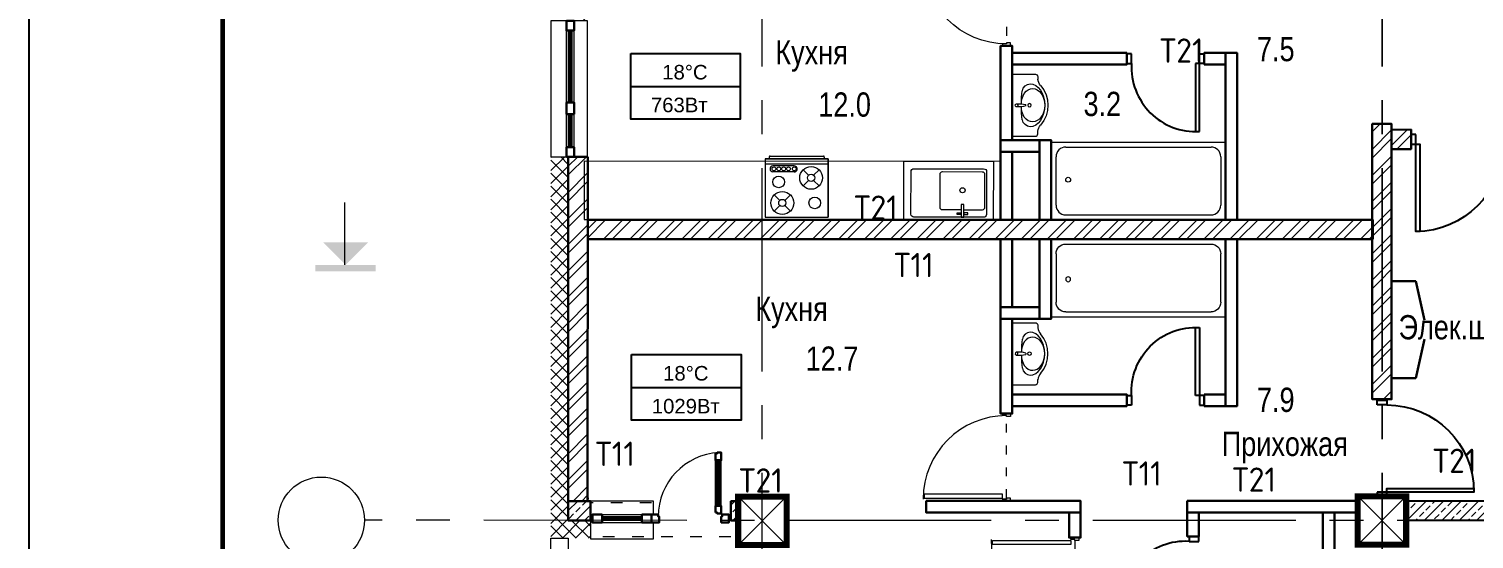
# Model space of a CAD drawing. Header units: millimetres. Extents: x -7566 to 51834, y -19356 to 38606.
# Drawn here: x -7566 to 7353, y 5807 to 11066 of the extents above; entities that cross this region are included whole.
import ezdxf

# ---------------------------------------------------------------- set-up
doc = ezdxf.new("R2010")
doc.units = ezdxf.units.MM
for name, pattern in [('ACAD_ISO03W100', [30, 12, -18]), ('CENTER2', [28.575, 19.05, -3.175, 3.175, -3.175]), ('STROT', [1.7, 0.5, -1.2])]:
    doc.linetypes.add(name, pattern=pattern)
for name, color, linetype, lineweight in [('++++обратка', 5, 'Continuous', 30), ('++ОВ Надписи', 7, 'Continuous', 20), ('000-ANNOTATION', 142, 'Continuous', 9), ('SANTECHNIC', 144, 'Continuous', 9), ('STENA', 22, 'Continuous', 50), ('Вытяжка', 5, 'Continuous', 35), ('Колонна', 15, 'Continuous', 30), ('Колонны', 7, 'Continuous', 30), ('окна', 150, 'Continuous', 20), ('оси', 6, 'STROT', 9), ('размеры2', 5, 'Continuous', 9), ('стена', 7, 'Continuous', 53), ('СТЕНЫ', 250, 'Continuous', 35), ('текст', 224, 'Continuous', 25), ('штрих', 252, 'Continuous', 9)]:
    doc.layers.add(name, color=color, linetype=linetype, lineweight=lineweight)
for name, color, linetype in [('DOORS', 27, 'Continuous'), ('okna_dveri', 191, 'Continuous'), ('ОТОПЛЕНИЕ ТЕСТ', 7, 'Continuous')]:
    doc.layers.add(name, color=color, linetype=linetype)
doc.layers.get('++++обратка').off()
doc.styles.add('arial', font='arial.ttf')
doc.styles.add('GOST Common_I', font='', dxfattribs={"height": 200})
doc.styles.get("Standard").update_dxf_attribs({"font": 'arial.ttf'})
doc.styles.get('GOST Common_I').set_extended_font_data('GOST Common')
pattern_1 = [(45, (-1510040.5, 450459.71), (-134.70384, 134.70384), []), (45, (-1509950.7, 450459.71), (-134.70384, 134.70384), [])]

# ---------------------------------------------------------------- blocks, each defined once
blk = doc.blocks.new('d_10')
at = {"color": 15}
for points in [[(50, 100), (90, 100), (90, 1000), (50, 1000)], [(50, 0), (0, 0), (0, 100), (50, 100)], [(950, 0), (1000, 0), (1000, 100), (950, 100)]]:
    blk.add_lwpolyline(points, close=True, dxfattribs=at)
blk.add_arc((50, 100), 900, 0, 90, dxfattribs=at)
blk = doc.blocks.new('к')
at = {"lineweight": 0}
for p, q in [((6373750, -182890), (6374150, -183290)), ((6373750, -183290), (6374150, -182890))]:
    blk.add_line(p, q, dxfattribs=at)
at = {"color": 1, "lineweight": 30, "ltscale": 20}
blk.add_lwpolyline([(6373750, -182890), (6374150, -182890), (6374150, -183290), (6373750, -183290)], close=True, dxfattribs=at)
at = {"layer": 'Колонна', "color": 7, "ltscale": 100, "const_width": 50}
blk.add_lwpolyline([(6373750, -182890), (6374150, -182890), (6374150, -183290), (6373750, -183290)], close=True, dxfattribs=at)
blk = doc.blocks.new('dafgbdf')
at = {"layer": 'SANTECHNIC', "lineweight": 0, "ltscale": 100}
for p, q in [((835689, -11300), (833889, -11300)), ((833889, -12100), (833889, -11300)), ((833939, -11950), (833939, -11450)), ((835539, -11350), (834039, -11350)), ((835639, -11450), (835639, -11950)), ((835539, -12050), (834039, -12050)), ((835689, -12100), (833889, -12100))]:
    blk.add_line(p, q, dxfattribs=at)
blk.add_circle((835514, -11713), 25, dxfattribs=at)
for centre, start, end in [((834039, -11450), 90, 180), ((835539, -11450), 0, 90), ((834039, -11950), 180, 270), ((835539, -11950), 270, 0)]:
    blk.add_arc(centre, 100, start, end, dxfattribs=at)
blk = doc.blocks.new('рак')
at = {"layer": 'SANTECHNIC'}
for p, q in [((22957, 23389), (23756, 23389)), ((23365, 23214), (23347, 23214))]:
    blk.add_line(p, q, dxfattribs=at)
at = {"layer": 'SANTECHNIC', "ltscale": 300}
for points in [[(22957, 23389), (22957, 23090, 0.414214), (22987, 23060), (23022, 23060)], [(23756, 23389), (23756, 23090, -0.414214), (23726, 23060), (23691, 23060)]]:
    blk.add_lwpolyline(points, format="xyb", dxfattribs=at)
at = {"layer": 'SANTECHNIC'}
blk.add_circle((23356, 23167), 22.4, dxfattribs=at)
for centre, radius, start, end in [((23621, 23296), 285, 171.8879, 196.6505), ((23092, 23296), 285, 343.3495, 8.1121), ((23189, 23149), 111, 100.3778, 174.8236), ((23336, 22083), 1188, 89.9526, 98.0528), ((23344, 22986), 285, 91.4562, 119.3427), ((23369, 22986), 285, 60.6573, 88.5438), ((23377, 22083), 1188, 81.9472, 90.0474), ((23524, 23149), 111, 5.1764, 79.6222)]:
    blk.add_arc(centre, radius, start, end, dxfattribs=at)
at = {"layer": 'SANTECHNIC', "ltscale": 300}
for centre, radius, start, end in [((23004, 22919), 142, 47.1466, 83.0083), ((23356, 23322), 393, 229.4652, 310.5348), ((23708, 22919), 142, 96.9917, 132.8534)]:
    blk.add_arc(centre, radius, start, end, dxfattribs=at)
at = {"layer": 'SANTECHNIC'}
for centre, major_axis, ratio, start_param, end_param in [((23357, 23333), (-17.3, -4.8), 1, 5.497787, 11.780972), ((23356, 23160), (278, 0), 0.683293, 3.14506, 6.279718), ((23356, 23125), (214, 0), 0.726596, 2.36393, 7.060848)]:
    blk.add_ellipse(centre, major_axis=major_axis, ratio=ratio, start_param=start_param, end_param=end_param, dxfattribs=at)
blk = doc.blocks.new('Dv900')
at = {"color": 5, "linetype": 'ACAD_ISO03W100', "lineweight": 5, "ltscale": 7.5}
blk.add_line((30, 0), (870, 0), dxfattribs=at)
at = {"layer": 'DOORS', "lineweight": 20, "ltscale": 2}
for points in [[(30, 40), (70, 40), (70, 850), (30, 850)], [(20, 40), (0, 40), (0, -40), (30, -40), (30, 0), (20, 0), (20, 40)], [(880, 40), (900, 40), (900, -40), (870, -40), (870, 0), (880, 0), (880, 40)]]:
    blk.add_lwpolyline(points, close=True, dxfattribs=at)
at = {"layer": 'DOORS', "color": 5, "lineweight": 9, "ltscale": 2}
blk.add_arc((20, 0), 860, 0, 90, dxfattribs=at)
blk = doc.blocks.new('D_800')
at = {"color": 251, "true_color": 0x4f5a69}
for p, q in [((90, 800), (50, 800)), ((50, 800), (50, 100)), ((90, 100), (90, 800)), ((0, 0), (0, 100)), ((0, 100), (50, 100)), ((50, 0), (0, 0)), ((50, 100), (90, 100)), ((50, 100), (50, 0)), ((800, 100), (750, 100)), ((750, 100), (750, 0)), ((750, 0), (800, 0)), ((800, 0), (800, 100))]:
    blk.add_line(p, q, dxfattribs=at)
blk.add_arc((88, 138), 663, 356.7488, 93.2512, dxfattribs=at)
blk = doc.blocks.new('OK-002')
at = {"layer": 'окна', "color": 252, "lineweight": 9}
for p, q in [((840, -140), (100, -140)), ((1300, -140), (960, -140)), ((840, -220), (100, -220)), ((1300, -220), (960, -220))]:
    blk.add_line(p, q, dxfattribs=at)
at = {"layer": 'окна', "lineweight": 40}
for p, q in [((840, -170), (100, -170)), ((840, -190), (100, -190)), ((1300, -170), (960, -170)), ((1300, -190), (960, -190))]:
    blk.add_line(p, q, dxfattribs=at)
at = {"layer": 'окна', "color": 252, "lineweight": 30}
for points in [[(0, -220), (100, -220), (100, -140), (0, -140)], [(840, -220), (960, -220), (960, -140), (840, -140)], [(1300, -220), (1400, -220), (1400, -140), (1300, -140)]]:
    blk.add_lwpolyline(points, close=True, dxfattribs=at)
at = {"layer": 'СТЕНЫ', "lineweight": 9, "ltscale": 20}
blk.add_lwpolyline([(0, -1), (0, -380), (1400, -380), (1400, -1)], close=True, dxfattribs=at)
blk = doc.blocks.new('б6')
at = {"color": 7, "lineweight": 5, "ltscale": 2}
blk.add_lwpolyline([(745423, -82573), (744623, -82573), (744623, -82943)], dxfattribs=at)
at = {"layer": 'DOORS', "color": 5, "lineweight": 9, "ltscale": 2}
blk.add_arc((744711, -82802), 662, 273.1578, 359.9385, dxfattribs=at)
at = {"layer": 'окна', "color": 252, "lineweight": 9}
for p, q in [((745953, -82743), (745543, -82743)), ((744723, -82913), (744723, -83383)), ((744783, -82913), (744783, -83383)), ((745953, -82823), (745543, -82823))]:
    blk.add_line(p, q, dxfattribs=at)
at = {"layer": 'окна', "lineweight": 40}
for p, q in [((745953, -82773), (745543, -82773)), ((745953, -82793), (745543, -82793)), ((744743, -83383), (744743, -82913)), ((744763, -83383), (744763, -82913))]:
    blk.add_line(p, q, dxfattribs=at)
at = {"layer": 'окна', "color": 252, "lineweight": 30}
for points in [[(744713, -82823), (744643, -82823), (744643, -82743), (744723, -82743), (744723, -82803), (744713, -82803), (744713, -82823)], [(745373, -82823), (745443, -82823), (745443, -82743), (745363, -82743), (745363, -82803), (745373, -82803), (745373, -82823)], [(745543, -82823), (745443, -82823), (745443, -82743), (745543, -82743)], [(745953, -82823), (746053, -82823), (746053, -82743), (745953, -82743)], [(744783, -82843), (744783, -82913), (744723, -82913), (744723, -82833), (744763, -82833), (744763, -82843), (744783, -82843)], [(744783, -83453), (744783, -83383), (744723, -83383), (744723, -83463), (744763, -83463), (744763, -83453), (744783, -83453)]]:
    blk.add_lwpolyline(points, close=True, dxfattribs=at)
at = {"layer": 'СТЕНЫ', "linetype": 'ACAD_ISO03W100', "lineweight": 5, "ltscale": 10}
for p, q in [((744623, -82593), (746073, -82593)), ((745443, -82943), (746073, -82943))]:
    blk.add_line(p, q, dxfattribs=at)
at = {"layer": 'СТЕНЫ', "color": 251, "lineweight": 9, "ltscale": 20}
blk.add_lwpolyline([(745423, -82823), (745423, -82963), (746073, -82963), (746073, -82573), (745423, -82573), (745423, -82743)], dxfattribs=at)
blk = doc.blocks.new('89898989')
at = {"layer": 'STENA', "lineweight": 9, "true_color": 0x939598}
h = blk.add_hatch(dxfattribs=at)
h.set_pattern_fill('ANSI33', color=252, scale=20, angle=180)
h.set_pattern_definition([(225, (-1423652.22, 494905.55), (89.802561, -89.802561), []), (225, (-1423742.02, 494905.55), (89.802561, -89.802561), [63.5, -31.75])])
h.paths.add_polyline_path([(-735127.7, 575730.8), (-735127.7, 575530.8), (-734900, 575531.8), (-734900, 575731.8)])
h = blk.add_hatch(dxfattribs=at)
h.set_pattern_fill('ANSI33', color=252, scale=20, angle=180)
h.set_pattern_definition([(225, (-1422031.01, 494905.12), (89.802561, -89.802561), []), (225, (-1422120.81, 494905.12), (89.802561, -89.802561), [63.5, -31.75])])
h.paths.add_polyline_path([(-733448.9, 575730.4), (-733448.9, 575530.4), (-733374.3, 575530.9), (-733374.3, 575730.9)])
h = blk.add_hatch(dxfattribs=at)
h.set_pattern_fill('ANSI33', color=252, scale=20, angle=180)
h.set_pattern_definition([(225, (-2079302.39, 508865.32), (89.802561, -89.802561), []), (225, (-2079392.19, 508865.32), (89.802561, -89.802561), [63.5, -31.75])])
h.paths.add_polyline_path([(-726478.4, 575531.4), (-726478.4, 575731.4), (-723806.7, 575733), (-723806.7, 575533)])
at = {"layer": 'стена', "lineweight": 9, "true_color": 0x939598}
h = blk.add_hatch(dxfattribs=at)
h.set_pattern_fill('ANSI32', color=252, scale=20)
h.set_pattern_definition([(45, (-1168187.17, 40439.9), (-134.70384, 134.70384), []), (45, (-1168097.37, 40439.9), (-134.70384, 134.70384), [])])
h.paths.add_polyline_path([(-734928.1, 579281), (-735128.1, 579281), (-735128.1, 575730.9), (-734928.1, 575730.9)])
h.paths.add_polyline_path([(-735128.1, 580681), (-734928.1, 580681), (-734928.1, 581331.5), (-735128.1, 581331.5)])
h = blk.add_hatch(dxfattribs=at)
h.set_pattern_fill('ANSI32', color=252, scale=20)
h.set_pattern_definition(pattern_1)
h.paths.add_polyline_path([(-726628.4, 577998.9), (-726828.4, 577998.9), (-726828.4, 579620.2), (-726628.4, 579620.2)])
h = blk.add_hatch(dxfattribs=at)
h.set_pattern_fill('ANSI32', color=252, scale=20)
h.set_pattern_definition([(45, (-1416031.7, 495005.17), (-134.70384, 134.70384), []), (45, (-1415941.9, 495005.17), (-134.70384, 134.70384), [])])
edge = h.paths.add_edge_path()
edge.add_line((-726428.4, 579360.9), (-726428.4, 579560.9))
edge.add_line((-726428.4, 579560.9), (-726628.4, 579560.1))
edge.add_line((-726628.4, 579560.1), (-726628.4, 579360.1))
edge.add_line((-726628.4, 579360.1), (-726471.5, 579360.2))
h = blk.add_hatch(dxfattribs=at)
h.set_pattern_fill('ANSI32', color=252, scale=20)
h.set_pattern_definition([(45, (-1220327.73, 353846.41), (-134.70384, 134.70384), []), (45, (-1220237.93, 353846.41), (-134.70384, 134.70384), [])])
h.paths.add_polyline_path([(-726823.9, 578631.7), (-726823.9, 578431.7), (-734927.7, 578431.2), (-734927.7, 578631.2)])
h = blk.add_hatch(dxfattribs=at)
h.set_pattern_fill('ANSI32', color=252, scale=20)
h.set_pattern_definition(pattern_1)
h.paths.add_polyline_path([(-726628.4, 576780.8), (-726828.4, 576780.8), (-726828.4, 577998.9), (-726628.4, 577998.9)])
at = {"layer": 'штрих', "lineweight": 5, "ltscale": 20, "true_color": 0x939598}
h = blk.add_hatch(dxfattribs=at)
h.set_pattern_fill('ANSI37', color=252, scale=30, angle=180)
h.set_pattern_definition([(225, (-1168187.17, 40439.89), (67.351921, -67.351921), []), (315, (-1168187.17, 40439.89), (67.351921, 67.351921), [])])
h.paths.add_polyline_path([(-734899.8, 575351), (-735307.7, 575350.5), (-735307.7, 579281), (-735127.7, 579281), (-735127.7, 575530.8), (-734900, 575531.4)])
at = {"layer": '000-ANNOTATION', "color": 252, "ltscale": 50, "true_color": 0x939598}
blk.add_lwpolyline([(-737434.7, 578166.6), (-737434.7, 578808)], dxfattribs=at)
for points in [[(-737426.7, 578166.6), (-737192.8, 578400.5), (-737660.6, 578400.5)], [(-737738.5, 578166.6), (-737738.5, 578099.9), (-737114.9, 578166.6), (-737114.9, 578099.9)]]:
    blk.add_solid(points, dxfattribs=at)
at = {"layer": 'SANTECHNIC', "color": 252, "true_color": 0x939598}
for p, q in [((-733095, 579259.4), (-733095.1, 578659.4)), ((-733095, 579209.4), (-733095.1, 578659.4)), ((-733095, 579259.4), (-732445, 579259.3)), ((-733095, 579209.4), (-732445, 579209.3)), ((-733055, 579278.7), (-733055, 579259.4)), ((-733045, 579288.7), (-732495, 579288.6)), ((-732795, 579185.9), (-733015, 579185.9)), ((-732485, 579278.6), (-732485, 579259.3)), ((-732445, 579259.3), (-732445.1, 578659.3)), ((-732795, 579125.9), (-733015, 579125.9)), ((-732704.3, 579146.8), (-732647.5, 579090)), ((-732647.5, 579037.5), (-732704.3, 578980.6)), ((-732538.1, 579146.8), (-732595, 579090)), ((-732595, 579037.5), (-732538.1, 578980.6)), ((-732945.1, 578830.8), (-733001.9, 578887.7)), ((-732892.6, 578830.8), (-732835.7, 578887.7)), ((-733001.9, 578721.5), (-732945.1, 578778.3)), ((-732835.8, 578721.5), (-732892.6, 578778.3))]:
    blk.add_line(p, q, dxfattribs=at)
blk.add_lwpolyline([(-730664.6, 578631.4), (-730664.6, 579231.4), (-734963.6, 579234.2), (-734963.6, 578634.2), (-730664.6, 578634.2)], dxfattribs=at)
for points in [[(-733095, 579259.4), (-733095.1, 578659.4), (-732445.1, 578659.3), (-732445, 579259.3)], [(-730740.4, 578634.2), (-731665.2, 578635.8), (-731664.1, 579235.8), (-730739.3, 579234.2)], [(-731044.3, 578789), (-731072.2, 578789), (-731072.4, 578656.7), (-731044.5, 578656.7)], [(-731072.4, 578684.8), (-731114, 578684.9), (-731114, 578702.5), (-731072.3, 578702.5)], [(-731044.4, 578684.7), (-731002.8, 578684.7), (-731002.8, 578702.3), (-731044.4, 578702.4)]]:
    blk.add_lwpolyline(points, close=True, dxfattribs=at)
blk.add_lwpolyline([(-731560.9, 578658.2, -0.4142136), (-731590.9, 578688.2), (-731590.1, 579128.2, -0.4142136), (-731560, 579158.2), (-730840, 579156.9, -0.4142136), (-730810.1, 579126.8), (-730810.9, 578686.8, -0.4142136), (-730840.9, 578656.9)], format="xyb", close=True, dxfattribs=at)
blk.add_lwpolyline([(-731072.3, 578732.3), (-731265.8, 578732.6, -0.4142136), (-731290.7, 578757.7), (-731290.1, 579102.7, -0.4142136), (-731265.1, 579127.6), (-730855.1, 579126.9, -0.4142136), (-730830.1, 579101.9), (-730830.7, 578756.9, -0.4142136), (-730855.8, 578731.9), (-731044.4, 578732.2)], format="xyb", dxfattribs=at)
for centre, radius in [((-733005, 579155.9), 20), ((-732955, 579155.9), 20), ((-732905, 579155.9), 20), ((-732855, 579155.9), 20), ((-732795, 579155.9), 20), ((-732621.2, 579063.7), 117.5), ((-732956.2, 579021.2), 60), ((-732621.2, 579063.7), 37.1), ((-732918.8, 578804.6), 117.5), ((-731058, 578935.7), 26.3), ((-732918.8, 578804.6), 37.1), ((-732583.8, 578805.4), 60)]:
    blk.add_circle(centre, radius, dxfattribs=at)
for centre, radius, start, end in [((-733045, 579278.7), 10, 89.99361, 179.99361), ((-733015, 579155.9), 30, 89.99361, 269.99361), ((-732795, 579155.9), 30, 269.99361, 89.99361), ((-732495, 579278.6), 10, 359.99361, 89.99361)]:
    blk.add_arc(centre, radius, start, end, dxfattribs=at)
at = {"layer": 'STENA', "color": 252, "lineweight": 30, "true_color": 0x939598}
for points in [[(-734900, 575731.8), (-735127.7, 575730.8), (-735127.7, 575530.8), (-734900, 575531.8)], [(-733374.3, 575730.9), (-733448.9, 575730.4), (-733448.9, 575530.4), (-733374.3, 575530.9)], [(-723806.7, 575533), (-726478.4, 575531.4), (-726478.4, 575731.4), (-723806.7, 575733)]]:
    blk.add_lwpolyline(points, close=True, dxfattribs=at)
at = {"layer": 'Вытяжка', "color": 252, "lineweight": 30, "ltscale": 20, "true_color": 0x939598}
for points in [[(-730544.6, 578631.4), (-730263, 578631.4), (-730263, 579331.3), (-730544.6, 579331.3)], [(-730544.6, 578430.4), (-730263, 578430.4), (-730263, 577730.4), (-730544.6, 577730.4)]]:
    blk.add_lwpolyline(points, close=True, dxfattribs=at)
at = {"layer": 'оси', "color": 252, "linetype": 'CENTER2', "lineweight": 13, "ltscale": 110, "true_color": 0x939598}
for points in [[(-733128.4, 588594.1), (-733128.4, 566424.7)], [(-726728.4, 588594.1), (-726728.4, 566424.7)], [(-726727.7, 588594.1), (-726727.7, 566424.7)], [(-689899.5, 575531.4), (-737232.5, 575533)]]:
    blk.add_lwpolyline(points, dxfattribs=at)
at = {"layer": 'стена', "color": 252, "lineweight": 30, "true_color": 0x939598}
for points in [[(-726471.5, 579360.2), (-726428.4, 579360.9), (-726428.4, 579560.9), (-726628.4, 579557.8)], [(-726628.4, 579360.1), (-726471.5, 579360.2)], [(-734927.8, 579281.1), (-735128.1, 579281), (-735128.1, 575730.9), (-734928.1, 575730.9), (-734927.7, 575765.5)], [(-734928.1, 575730.9), (-734927.8, 579281)], [(-726628.4, 576999.1), (-726628.4, 577998.9)]]:
    blk.add_lwpolyline(points, dxfattribs=at)
at = {"layer": 'стена', "color": 252, "lineweight": 9, "ltscale": 20, "true_color": 0x939598}
blk.add_lwpolyline([(-735307.7, 575350.5), (-735127.8, 575350.5), (-735127.8, 573432.5), (-733407.7, 573432.5), (-733407.7, 573252.5), (-735307.7, 573252.5)], close=True, dxfattribs=at)
at = {"layer": 'СТЕНЫ', "color": 252, "lineweight": 30, "true_color": 0x939598}
for points in [[(-730664.6, 579451.3), (-730664.6, 580424.4), (-730544.6, 580424.4), (-730544.6, 579451.3)], [(-730544.7, 580231.7), (-730544.7, 580351.7), (-729363, 580351.7), (-729363, 580231.7)], [(-728563, 580231.3), (-728563, 580351.3), (-728343, 580351.3), (-728343, 580231.3)], [(-728343, 578631.3), (-728343, 580351.3), (-728223, 580351.3), (-728223, 578631.3)], [(-730664.6, 579331.3), (-730664.6, 579451.3), (-730263, 579451.3), (-730263, 579331.3)], [(-730664.6, 578631.3), (-730664.6, 579331.3), (-730544.6, 579331.3), (-730544.6, 578631.3)], [(-730263, 578631.3), (-730263, 579451.3), (-730143, 579451.3), (-730143, 578631.3)], [(-734927.7, 578631.2), (-726823.9, 578631.7), (-726823.9, 578431.7), (-734927.7, 578431.2)], [(-730664.6, 578430.4), (-730664.6, 577730.4), (-730544.6, 577730.4), (-730544.6, 578430.4)], [(-730263, 578430.4), (-730263, 577610.4), (-730143, 577610.4), (-730143, 578430.4)], [(-728343, 578430.4), (-728343, 576710.4), (-728223, 576710.4), (-728223, 578430.4)], [(-730664.6, 577730.4), (-730664.6, 577610.4), (-730263, 577610.4), (-730263, 577730.4)], [(-730664.6, 577610.4), (-730664.7, 576632.8), (-730544.7, 576632.8), (-730544.6, 577610.4)], [(-730544.7, 576831), (-730544.7, 576711), (-729363, 576711), (-729363, 576831)], [(-728563, 576831.3), (-728563, 576711.3), (-728343, 576711.3), (-728343, 576831.3)], [(-731433.3, 575732.8), (-731433.3, 575612.8), (-729838.9, 575612.8), (-729838.9, 575732.8)], [(-729958.7, 575612.8), (-729958.8, 575355.5), (-729838.8, 575355.5), (-729838.7, 575612.8)], [(-728738.9, 575733.8), (-728738.9, 575613.8), (-726978.4, 575613.8), (-726978.4, 575733.8)], [(-728738.9, 575613.8), (-728738.9, 575366.9), (-728618.9, 575366.9), (-728618.9, 575613.8)], [(-727219.3, 575613.8), (-727339.3, 575613.8), (-727339.3, 574378.7), (-727219.3, 574378.7)]]:
    blk.add_lwpolyline(points, close=True, dxfattribs=at)
for points in [[(-726828.4, 577998.9), (-726828.4, 577998.9), (-726828.4, 579620.2), (-726628.4, 579620.2), (-726628.4, 577998.9), (-726628.4, 577998.9)], [(-726628.4, 577998.9), (-726628.4, 577998.9), (-726628.4, 576780.8), (-726828.4, 576780.8), (-726828.4, 577998.9), (-726828.4, 577998.9)], [(-726628.4, 577998.9), (-726378.4, 577998.9)], [(-726378.5, 577998.9), (-726289.9, 577598.1)], [(-726378.4, 576999), (-726289.9, 577399.8)], [(-726628.4, 576999), (-726378.4, 576999.4)]]:
    blk.add_lwpolyline(points, dxfattribs=at)
at = {"color": 252, "lineweight": 30, "true_color": 0x939598}
for name, p, rotation in [('OK-002', (-734927.7, 580681), 270.0011688923066), ('б6', (11173.2, 492769), 180)]:
    blk.add_blockref(name, p, dxfattribs=dict(at, rotation=rotation))
at = {"color": 252, "lineweight": 5, "true_color": 0x939598, "yscale": 0.7999999998137355, "zscale": 0.7999999998137355}
for p, xscale, rotation in [((-711833.8, 598496.8), -0.7999999998137355, 90), ((-711833.8, 558565.9), 0.7999999998137355, 90.00000000000001)]:
    blk.add_blockref('рак', p, dxfattribs=dict(at, xscale=xscale, rotation=rotation))
at = {"color": 252, "lineweight": 5, "true_color": 0x939598, "rotation": 180}
blk.add_blockref('dafgbdf', (105546.1, 567331.4), dxfattribs=at)
at = {"color": 252, "lineweight": 5, "true_color": 0x939598, "xscale": -1}
blk.add_blockref('dafgbdf', (105546.1, 589731.3), dxfattribs=at)
at = {"layer": 'DOORS', "color": 252, "true_color": 0x939598, "xscale": -1, "rotation": 90}
for p in [(-730604.6, 581324.4), (-729898.8, 575354.8)]:
    blk.add_blockref('Dv900', p, dxfattribs=at)
at = {"layer": 'DOORS', "color": 252, "true_color": 0x939598, "rotation": 90.00000000000001}
blk.add_blockref('Dv900', (-730604.6, 575732.8), dxfattribs=at)
at = {"layer": 'okna_dveri', "color": 252, "true_color": 0x939598}
for p, rotation in [((-728563, 580341.3), 179.9999630200092), ((-728618.9, 574566.2), 90.0001157743716)]:
    blk.add_blockref('D_800', p, dxfattribs=dict(at, rotation=rotation))
at = {"layer": 'okna_dveri', "color": 252, "true_color": 0x939598, "xscale": -1}
for name, p, rotation in [('d_10', (-726428.4, 579510.9), 180), ('D_800', (-728563, 576721.3), 3.697999082952208e-05), ('d_10', (-726778.4, 575772.8), 270)]:
    blk.add_blockref(name, p, dxfattribs=dict(at, rotation=rotation))
at = {"layer": 'Колонны', "color": 252, "lineweight": -2, "true_color": 0x939598, "xscale": 1.25, "yscale": 1.25, "zscale": 1.25, "rotation": 270}
for p in [(-504261.8, 8542964.8), (-497865.9, 8542968.9)]:
    blk.add_blockref('к', p, dxfattribs=at)
at = {"layer": 'текст', "color": 252, "true_color": 0x939598, "style": 'arial', "width": 0.8}
for s, rotation, p in [('7.5', 359.99989, (-728018.7, 580266.3)), ('Кухня', 359.99989, (-732990.4, 580232.5)), ('12.0', 359.99989, (-732547.4, 579694.5)), ('3.2', 359.99989, (-729809, 579700.8)), ('Кухня', 359.99989, (-733197.5, 577588.3)), ('Элек.щит.', 0.00011, (-726557, 577398.6)), ('12.7', 359.99989, (-732677.1, 577075)), ('7.9', 359.99989, (-728018.7, 576650.5)), ('Прихожая', 359.99989, (-728381.9, 576196.4))]:
    blk.add_text(s, height=250, rotation=rotation, dxfattribs=at).set_placement(p)

msp = doc.modelspace()

# ---------------------------------------------------------------- linework, layer by layer
msp.add_lwpolyline([(-7566, -19356), (51834, -19356), (51834, 22644), (-7566, 22644)], close=True)
at = {"const_width": 50}
msp.add_lwpolyline([(-5566, -18856), (51334, -18856), (51334, 22144), (-5566, 22144)], close=True, dxfattribs=at)
at = {"layer": 'ОТОПЛЕНИЕ ТЕСТ'}
for p, q in [((-1354, 10474), (-224, 10474)), ((-1345, 7370), (-215, 7370))]:
    msp.add_line(p, q, dxfattribs=at)
for points in [[(-1354, 10813), (-224, 10813), (-224, 10135), (-1354, 10135)], [(-1345, 7708), (-215, 7708), (-215, 7031), (-1345, 7031)]]:
    msp.add_lwpolyline(points, close=True, dxfattribs=at)
at = {"layer": 'размеры2', "color": 251, "lineweight": 20, "ltscale": 110}
msp.add_circle((-4548, 6001), 445, dxfattribs=at)

# ---------------------------------------------------------------- block references
at = {"layer": '++++обратка'}
msp.add_blockref('89898989', (733130, -569533), dxfattribs=at)

# ---------------------------------------------------------------- texts
at = {"layer": '++ОВ Надписи', "ltscale": 5, "char_height": 250, "width": 2075.75, "attachment_point": 8, "line_spacing_factor": 1.022761, "style": 'GOST Common_I'}
for s, insert in [('Т21', (4334, 10718)), ('Т21', (1178, 9099)), ('Т11', (1569, 8507)), ('Т11', (-1514, 6561)), ('Т21', (7152, 6489)), ('Т11', (3925, 6358)), ('Т21', (-9, 6286)), ('Т21', (5083, 6295))]:
    msp.add_mtext(s, dxfattribs=dict(at, insert=insert))
at = {"layer": 'ОТОПЛЕНИЕ ТЕСТ', "char_height": 150, "attachment_point": 1}
for insert in [(-1028, 10695), (-1019, 7591)]:
    msp.add_mtext_dynamic_manual_height_columns('18%%DС', width=1129.93, gutter_width=12.5, heights=[0], dxfattribs=dict(at, insert=insert))
at = {"layer": 'ОТОПЛЕНИЕ ТЕСТ', "color": 1, "char_height": 150, "attachment_point": 1}
for s, insert in [('763Вт', (-1145, 10357)), ('1029Вт', (-1136, 7252))]:
    msp.add_mtext_dynamic_manual_height_columns(s, width=1129.93, gutter_width=12.5, heights=[0], dxfattribs=dict(at, insert=insert))

doc.saveas('drawing.dxf')
